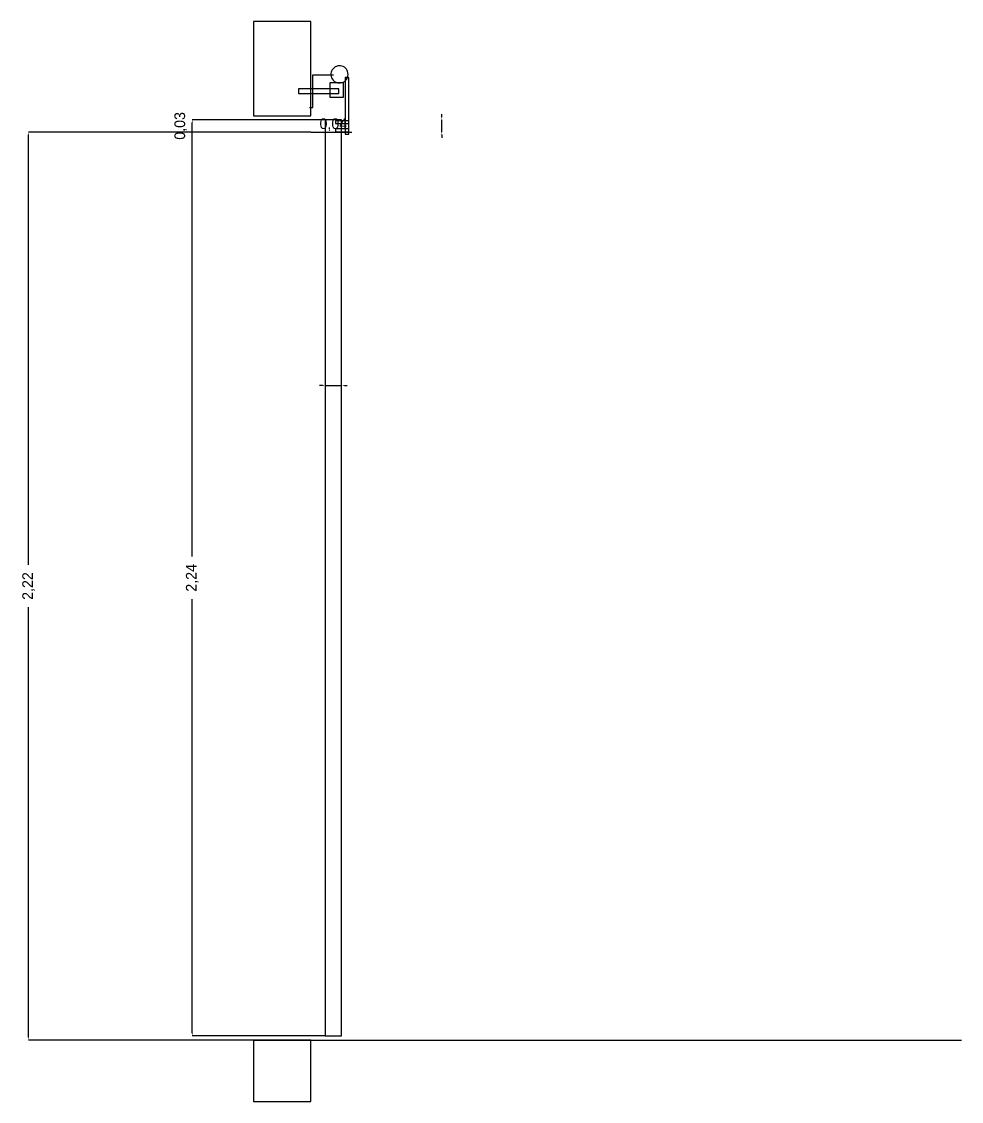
# Model space of a CAD drawing. Header units: metres. Extents: x 0 to 20.2, y 0 to 2.7.
# Drawn here: x 9.403 to 11.7, y 0.1 to 2.74 of the extents above; entities that cross this region are included whole.
import ezdxf

# ---------------------------------------------------------------- set-up
doc = ezdxf.new("R2010")
doc.units = ezdxf.units.M
doc.layers.add('COTAS', color=4, linetype='Continuous')
doc.layers.add('G_MEDIDO', color=8, linetype='Continuous')
doc.dimstyles.get("Standard").update_dxf_attribs({"dimtxt": 2.5, "dimasz": 2.5, "dimexe": 1.25, "dimexo": 0.625, "dimtad": 1, "dimcen": 2.5, "dimazin": 3, "dimtfac": 1, "dimtmove": 0, "dimatfit": 3})

# ---------------------------------------------------------------- blocks, each defined once
blk = doc.blocks.new('_CLOSEDFILLED')
at = {"color": 0, "linetype": 'BYBLOCK'}
blk.add_solid([(-1, 0.16), (0, 0), (-1, -0.16)], dxfattribs=at)
blk = doc.blocks.new('*D5')
for p, q in [((10.43, 2.507), (10.43, 2.514)), ((10.43, 2.5), (10.43, 2.5)), ((10.43, 2.47), (10.43, 2.5)), ((10.43, 2.47), (10.43, 2.47)), ((10.43, 2.463), (10.43, 2.456))]:
    blk.add_line(p, q)
at = {"layer": 'Defpoints'}
for p in [(10.43, 2.5), (10.43, 2.47), (10.43, 2.47)]:
    blk.add_point(p, dxfattribs=at)
at = {"layer": 'COTAS', "xscale": 0.007, "yscale": 0.007}
for p, rotation in [((10.43, 2.5), 270), ((10.43, 2.47), 90)]:
    blk.add_blockref('_CLOSEDFILLED', p, dxfattribs=dict(at, rotation=rotation))
at = {"layer": 'COTAS', "insert": (9.792, 2.485), "char_height": 0.026, "attachment_point": 5, "rotation": 90}
blk.add_mtext('0,03', dxfattribs=at)
blk = doc.blocks.new('*D6')
for p, q in [((10.11, 2.47), (9.42, 2.47)), ((9.42, 1.412), (9.42, 2.463)), ((9.42, 0.257), (9.42, 1.308)), ((10.11, 0.25), (9.42, 0.25))]:
    blk.add_line(p, q)
at = {"layer": 'Defpoints'}
for p in [(10.11, 2.47), (9.42, 0.25), (10.11, 0.25)]:
    blk.add_point(p, dxfattribs=at)
at = {"layer": 'COTAS', "xscale": 0.007, "yscale": 0.007}
for p, rotation in [((9.42, 2.47), 90), ((9.42, 0.25), 270)]:
    blk.add_blockref('_CLOSEDFILLED', p, dxfattribs=dict(at, rotation=rotation))
at = {"layer": 'COTAS', "insert": (9.42, 1.36), "char_height": 0.026, "attachment_point": 5, "rotation": 90}
blk.add_mtext('2,22', dxfattribs=at)
blk = doc.blocks.new('*D7')
for p, q in [((10.145, 2.5), (9.82, 2.5)), ((9.82, 1.432), (9.82, 2.493)), ((9.82, 0.267), (9.82, 1.328)), ((10.145, 0.26), (9.82, 0.26))]:
    blk.add_line(p, q)
at = {"layer": 'Defpoints'}
for p in [(10.145, 2.5), (9.82, 0.26), (10.145, 0.26)]:
    blk.add_point(p, dxfattribs=at)
at = {"layer": 'COTAS', "xscale": 0.007, "yscale": 0.007}
for p, rotation in [((9.82, 2.5), 90), ((9.82, 0.26), 270)]:
    blk.add_blockref('_CLOSEDFILLED', p, dxfattribs=dict(at, rotation=rotation))
at = {"layer": 'COTAS', "insert": (9.82, 1.38), "char_height": 0.026, "attachment_point": 5, "rotation": 90}
blk.add_mtext('2,24', dxfattribs=at)
blk = doc.blocks.new('*D8')
for p, q in [((10.138, 1.85), (10.131, 1.85)), ((10.145, 1.85), (10.145, 1.85)), ((10.145, 1.85), (10.185, 1.85)), ((10.185, 1.85), (10.185, 1.85)), ((10.192, 1.85), (10.199, 1.85))]:
    blk.add_line(p, q)
at = {"layer": 'Defpoints'}
for p in [(10.145, 1.85), (10.145, 1.85), (10.185, 1.85)]:
    blk.add_point(p, dxfattribs=at)
at = {"layer": 'COTAS', "xscale": 0.007, "yscale": 0.007}
blk.add_blockref('_CLOSEDFILLED', (10.145, 1.85), dxfattribs=at)
at = {"layer": 'COTAS', "xscale": 0.007, "yscale": 0.007, "rotation": 180}
blk.add_blockref('_CLOSEDFILLED', (10.185, 1.85), dxfattribs=at)
at = {"layer": 'COTAS', "insert": (10.165, 2.488), "char_height": 0.026, "attachment_point": 5}
blk.add_mtext('0,04', dxfattribs=at)

msp = doc.modelspace()

# ---------------------------------------------------------------- linework, layer by layer
at = {"layer": 'G_MEDIDO'}
for p, q in [((10.115, 2.53), (10.115, 2.61)), ((10.115, 2.61), (10.165, 2.61)), ((10.107, 2.53), (10.115, 2.53)), ((10.11, 2.47), (10.21, 2.47)), ((9.97, 0.25), (11.7, 0.25))]:
    msp.add_line(p, q, dxfattribs=at)
for points in [[(9.97, 2.51), (10.11, 2.51), (10.11, 2.74), (9.97, 2.74)], [(10.201, 2.611), (10.2007, 2.6144), (10.1999, 2.6177), (10.1986, 2.6208), (10.1968, 2.6236), (10.1945, 2.6261), (10.1919, 2.6283), (10.189, 2.63), (10.1858, 2.6312), (10.1825, 2.6318), (10.1792, 2.632), (10.1758, 2.6316), (10.1726, 2.6306), (10.1695, 2.6292), (10.1667, 2.6273), (10.1643, 2.6249), (10.1623, 2.6222), (10.1607, 2.6192), (10.1596, 2.616), (10.1591, 2.6127), (10.1591, 2.6093), (10.1596, 2.606), (10.1607, 2.6028), (10.1623, 2.5998), (10.1643, 2.5971), (10.1667, 2.5947), (10.1695, 2.5928), (10.1726, 2.5914), (10.1758, 2.5904), (10.1792, 2.59), (10.1825, 2.5902), (10.1858, 2.5908), (10.189, 2.592), (10.1919, 2.5937), (10.1945, 2.5959), (10.1968, 2.5984), (10.1986, 2.6012), (10.1999, 2.6043), (10.2007, 2.6076), (10.201, 2.611)], [(10.156, 2.555), (10.19, 2.555), (10.19, 2.59), (10.156, 2.59)], [(10.194, 2.465), (10.203, 2.465), (10.203, 2.603), (10.194, 2.603)], [(10.08, 2.564), (10.178, 2.564), (10.178, 2.576), (10.08, 2.576)], [(10.145, 0.26), (10.185, 0.26), (10.185, 2.5), (10.145, 2.5)], [(10.17, 2.4905), (10.203, 2.4905), (10.203, 2.4975), (10.17, 2.4975)], [(10.17, 2.4705), (10.203, 2.4705), (10.203, 2.4775), (10.17, 2.4775)], [(9.97, 0.1), (10.11, 0.1), (10.11, 0.25), (9.97, 0.25)]]:
    msp.add_lwpolyline(points, close=True, dxfattribs=at)

# ---------------------------------------------------------------- dimensions: what is measured, and where the dimension line sits
at = {"layer": 'COTAS'}
for base, p1, p2, picture, middle in [((10.43, 2.47), (10.43, 2.47), (10.43, 2.5), '*D5', (9.792, 2.485)), ((9.82, 0.26), (10.145, 0.26), (10.145, 2.5), '*D7', (9.82, 1.38)), ((9.42, 0.25), (10.11, 0.25), (10.11, 2.47), '*D6', (9.42, 1.36))]:
    dim = msp.add_linear_dim(base=base, p1=p1, p2=p2, angle=90, dimstyle='Standard', override={"dimtxt": 0.026, "dimasz": 0.007}, dxfattribs=at)
    dim.commit()
    dim.dimension.update_dxf_attribs({"geometry": picture, "text_midpoint": middle})
dim = msp.add_linear_dim(base=(10.145, 1.85), p1=(10.145, 1.85), p2=(10.185, 1.85), dimstyle='Standard', override={"dimtxt": 0.026, "dimasz": 0.007}, dxfattribs=at)
dim.commit()
dim.dimension.update_dxf_attribs({"geometry": '*D8', "text_midpoint": (10.165, 2.488)})

doc.saveas('drawing.dxf')
